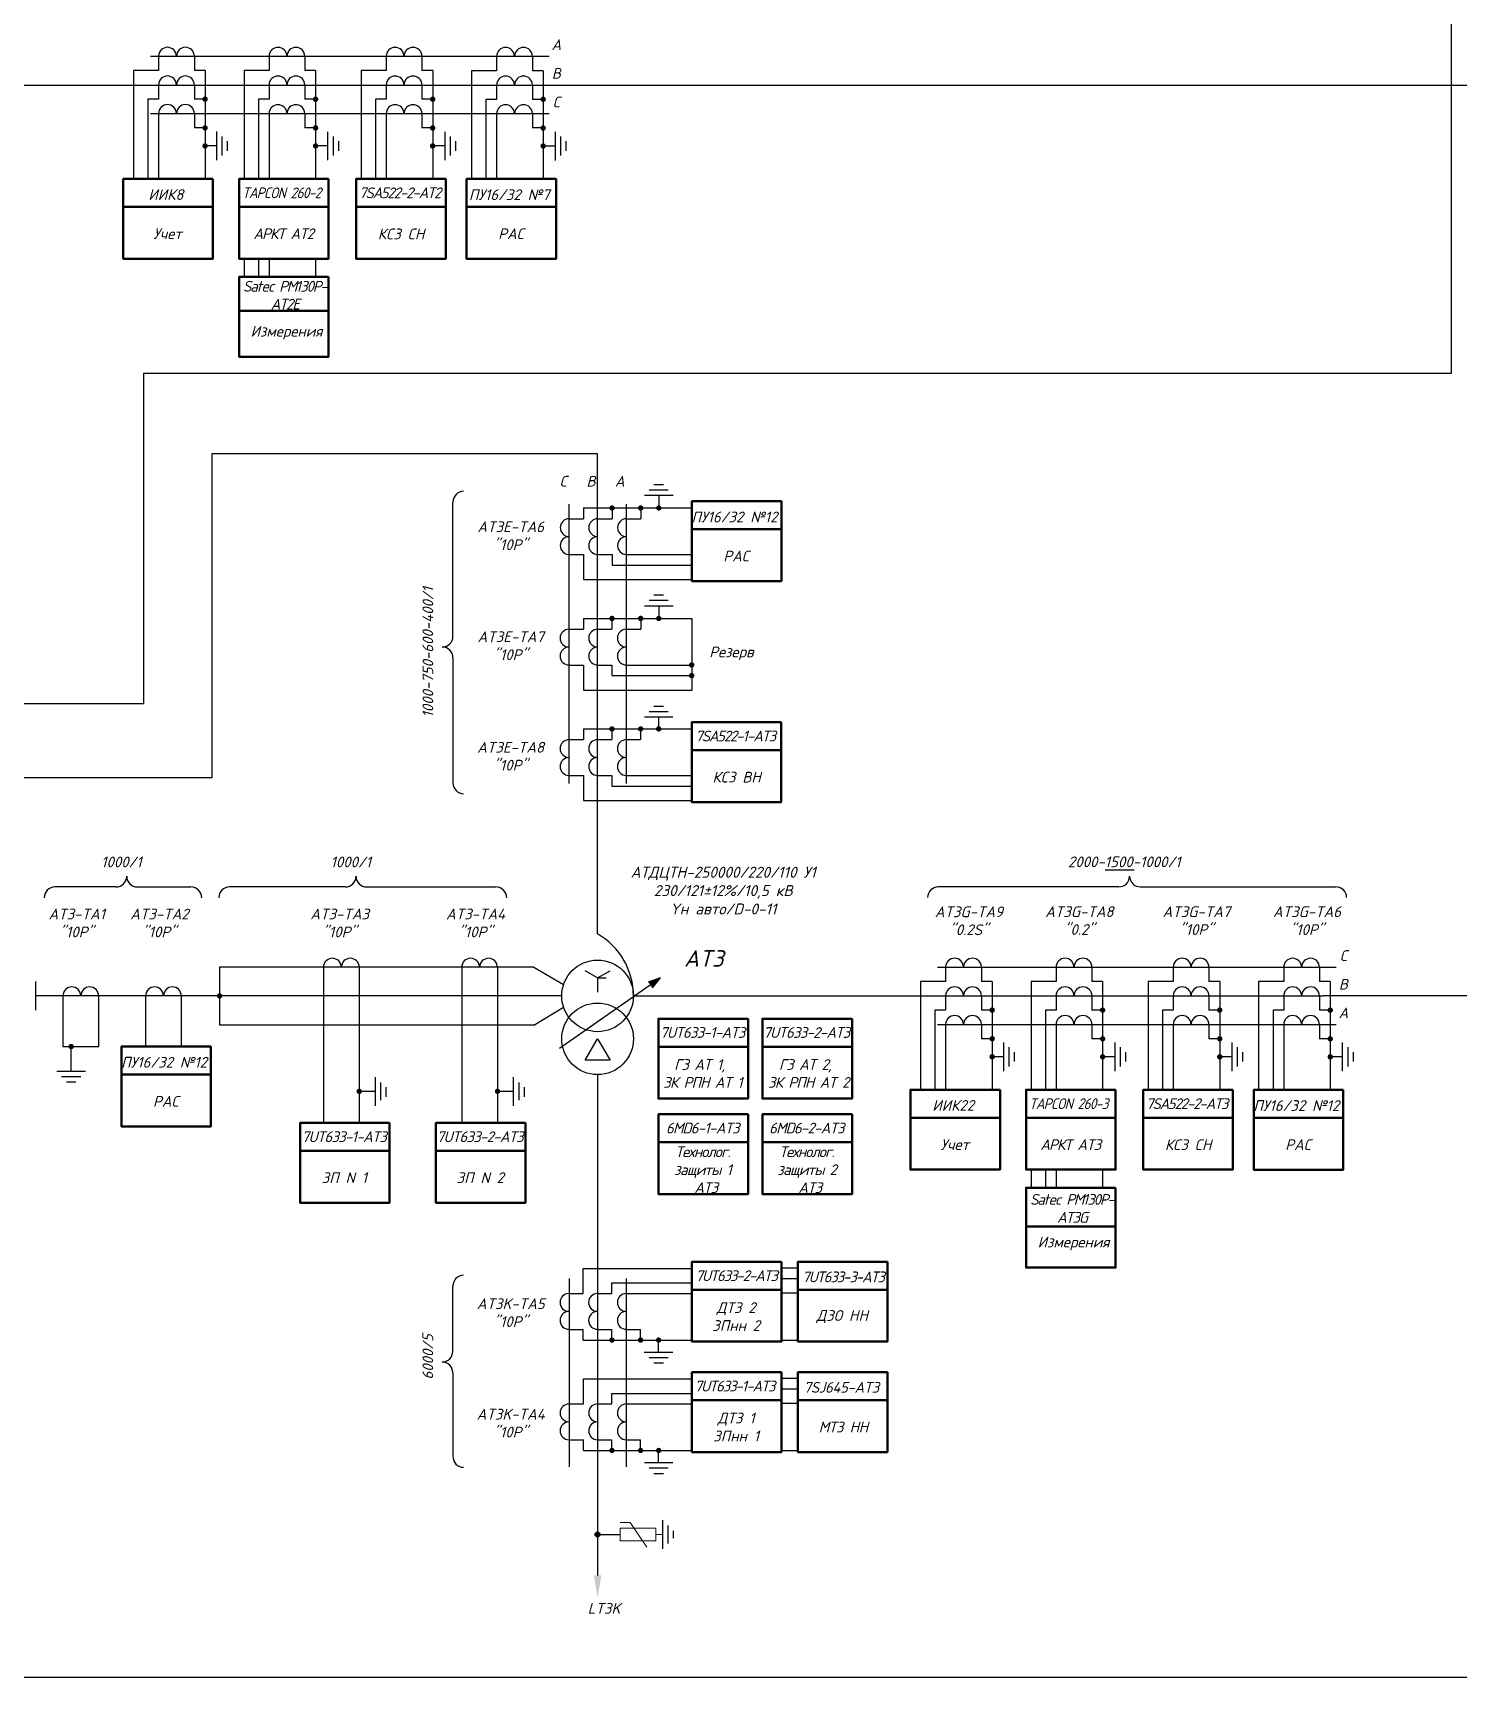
# Model space of a CAD drawing. Header units: millimetres. Extents: x -4534 to -456, y 3875 to 4716.
# Drawn here: x -3372.8 to -3114.2, y 4254.9 to 4553.4 of the extents above; entities that cross this region are included whole.
import ezdxf
from ezdxf.enums import TextEntityAlignment as Align

# ---------------------------------------------------------------- set-up
doc = ezdxf.new("R2010")
doc.units = ezdxf.units.MM
for name, color, linetype in [('Измерения АСУТП', 80, 'Continuous'), ('Корректировка 1', 5, 'Continuous'), ('РАС АСУТП', 50, 'Continuous')]:
    doc.layers.add(name, color=color, linetype=linetype)
doc.styles.add('ГОСТ 3.0', font='isocpeur.ttf', dxfattribs={"oblique": 15, "height": 3})
doc.styles.add('гост2', font='isocpeur.ttf', dxfattribs={"oblique": 15, "height": 2})
doc.styles.add('гост3', font='isocpeur.ttf', dxfattribs={"oblique": 15, "height": 3})

# ---------------------------------------------------------------- blocks, each defined once
blk = doc.blocks.new('Точка')
h = blk.add_hatch(color=256)
edge = h.paths.add_edge_path()
edge.add_arc((0, 0), 0.691, 0, 360)
blk.add_circle((0, 0), 0.691)

msp = doc.modelspace()

# ---------------------------------------------------------------- hatches: boundary and pattern name
msp.add_hatch(color=0).paths.add_polyline_path([(-3258.98, 4381.83), (-3260.44, 4380.05), (-3261.15, 4381.06)])

# ---------------------------------------------------------------- linework, layer by layer
at = {"color": 0}
for p, q in [((-3115.36, 4491.61), (-3115.36, 4672.61)), ((-3350.02, 4549.13), (-3350.02, 4546.53)), ((-3343.52, 4549.13), (-3343.52, 4546.53)), ((-3329.97, 4549.12), (-3329.97, 4546.52)), ((-3323.47, 4549.12), (-3323.47, 4546.52)), ((-3308.72, 4549.12), (-3308.72, 4546.52)), ((-3302.22, 4549.12), (-3302.22, 4546.52)), ((-3288.67, 4549.11), (-3288.67, 4546.51)), ((-3282.17, 4549.11), (-3282.17, 4546.51)), ((-3350.02, 4546.53), (-3354.55, 4546.53)), ((-3354.55, 4546.53), (-3354.55, 4526.87)), ((-3329.97, 4546.52), (-3334.5, 4546.52)), ((-3334.5, 4546.52), (-3334.5, 4526.86)), ((-3308.72, 4546.52), (-3313.25, 4546.52)), ((-3313.25, 4546.52), (-3313.25, 4526.86)), ((-3288.67, 4546.51), (-3293.2, 4546.51)), ((-3293.2, 4546.51), (-3293.2, 4526.85)), ((-3438.6, 4543.9), (-3313.4, 4543.9)), ((-3350.02, 4543.93), (-3350.02, 4541.33)), ((-3343.52, 4543.93), (-3343.52, 4541.33)), ((-3329.97, 4543.92), (-3329.97, 4541.32)), ((-3323.47, 4543.92), (-3323.47, 4541.32)), ((-3313.4, 4543.9), (-3087.3, 4543.9)), ((-3308.72, 4543.92), (-3308.72, 4541.32)), ((-3302.22, 4543.92), (-3302.22, 4541.32)), ((-3288.67, 4543.91), (-3288.67, 4541.31)), ((-3282.17, 4543.91), (-3282.17, 4541.31)), ((-3350.02, 4541.33), (-3351.94, 4541.33)), ((-3329.97, 4541.32), (-3331.89, 4541.32)), ((-3308.72, 4541.32), (-3310.64, 4541.32)), ((-3288.67, 4541.31), (-3290.6, 4541.31)), ((-3350.02, 4538.73), (-3350.02, 4526.87)), ((-3343.52, 4538.73), (-3343.52, 4536.13)), ((-3329.97, 4538.72), (-3329.97, 4526.86)), ((-3323.47, 4538.72), (-3323.47, 4536.12)), ((-3308.72, 4538.72), (-3308.72, 4526.86)), ((-3302.22, 4538.72), (-3302.22, 4536.12)), ((-3288.67, 4538.71), (-3288.67, 4526.85)), ((-3282.17, 4538.71), (-3282.17, 4536.11)), ((-3339.45, 4532.85), (-3341.57, 4532.85)), ((-3319.27, 4532.84), (-3321.52, 4532.84)), ((-3298.02, 4532.84), (-3300.27, 4532.84)), ((-3277.97, 4532.83), (-3280.22, 4532.83)), ((-3352.71, 4431.66), (-3352.71, 4491.61)), ((-3352.71, 4491.61), (-3115.36, 4491.61)), ((-3270.34, 4476.97), (-3340.34, 4476.97)), ((-3340.34, 4476.97), (-3340.34, 4418.17)), ((-3270.34, 4389.83), (-3270.34, 4476.97)), ((-3259.24, 4469.38), (-3259.24, 4467.13)), ((-3275.51, 4465.18), (-3272.91, 4465.18)), ((-3270.32, 4465.18), (-3267.72, 4465.18)), ((-3265.11, 4465.18), (-3262.51, 4465.18)), ((-3275.51, 4458.68), (-3272.91, 4458.68)), ((-3272.91, 4458.68), (-3272.91, 4454.14)), ((-3270.32, 4458.68), (-3267.72, 4458.68)), ((-3267.72, 4458.68), (-3267.72, 4456.75)), ((-3265.11, 4458.68), (-3253.25, 4458.68)), ((-3272.91, 4454.14), (-3253.25, 4454.14)), ((-3259.25, 4449.33), (-3259.25, 4447.08)), ((-3253.26, 4447.08), (-3253.26, 4434.09)), ((-3275.52, 4445.13), (-3272.92, 4445.13)), ((-3270.33, 4445.13), (-3267.73, 4445.13)), ((-3265.12, 4445.13), (-3262.52, 4445.13)), ((-3275.52, 4438.63), (-3272.92, 4438.63)), ((-3272.92, 4438.63), (-3272.92, 4434.09)), ((-3270.33, 4438.63), (-3267.73, 4438.63)), ((-3267.73, 4438.63), (-3267.73, 4436.7)), ((-3265.12, 4438.63), (-3253.26, 4438.63)), ((-3272.92, 4434.09), (-3253.26, 4434.09)), ((-3398.92, 4431.66), (-3352.71, 4431.66)), ((-3259.26, 4429.14), (-3259.26, 4427.03)), ((-3275.53, 4425.08), (-3272.93, 4425.08)), ((-3270.34, 4425.08), (-3267.74, 4425.08)), ((-3265.13, 4425.08), (-3262.53, 4425.08)), ((-3340.34, 4418.17), (-3387.93, 4418.17)), ((-3275.53, 4418.58), (-3272.93, 4418.58)), ((-3272.93, 4418.58), (-3272.93, 4414.04)), ((-3270.34, 4418.58), (-3267.74, 4418.58)), ((-3267.74, 4418.58), (-3267.74, 4416.65)), ((-3265.13, 4418.58), (-3253.27, 4418.58)), ((-3272.93, 4414.04), (-3253.27, 4414.04)), ((-3178.22, 4401.44), (-3173, 4401.44)), ((-3320.09, 4383.77), (-3320.09, 4382.59)), ((-3320.09, 4382.59), (-3320.09, 4355.52)), ((-3313.59, 4383.77), (-3313.59, 4382.59)), ((-3313.59, 4382.59), (-3313.59, 4355.52)), ((-3295, 4383.77), (-3295, 4382.59)), ((-3295, 4382.59), (-3295, 4355.52)), ((-3288.5, 4383.77), (-3288.5, 4382.59)), ((-3288.5, 4382.59), (-3288.5, 4355.52)), ((-3277.24, 4369.05), (-3258.98, 4381.83)), ((-3270.34, 4381.82), (-3272.59, 4383.12)), ((-3270.34, 4381.82), (-3268.09, 4383.12)), ((-3270.34, 4381.82), (-3270.34, 4379.22)), ((-3270.34, 4381.82), (-3268.78, 4381.82)), ((-3258.98, 4381.83), (-3261.15, 4381.06)), ((-3258.98, 4381.83), (-3260.44, 4380.05)), ((-3207.19, 4383.79), (-3207.19, 4381.19)), ((-3200.69, 4383.79), (-3200.69, 4381.19)), ((-3187.14, 4383.78), (-3187.14, 4381.18)), ((-3180.64, 4383.78), (-3180.64, 4381.18)), ((-3165.89, 4383.78), (-3165.89, 4381.18)), ((-3159.39, 4383.78), (-3159.39, 4381.18)), ((-3145.84, 4383.77), (-3145.84, 4381.17)), ((-3139.34, 4383.77), (-3139.34, 4381.17)), ((-3276.84, 4378.57), (-3372.33, 4378.57)), ((-3367.38, 4378.57), (-3367.38, 4369.37)), ((-3360.88, 4369.37), (-3360.88, 4378.57)), ((-3352.38, 4378.57), (-3352.38, 4369.37)), ((-3345.88, 4369.37), (-3345.88, 4378.57)), ((-3263.84, 4378.57), (-3138.66, 4378.57)), ((-3207.19, 4381.19), (-3211.72, 4381.19)), ((-3211.72, 4381.19), (-3211.72, 4361.53)), ((-3207.19, 4378.59), (-3207.19, 4375.99)), ((-3200.69, 4378.59), (-3200.69, 4375.99)), ((-3187.14, 4381.18), (-3191.68, 4381.18)), ((-3191.68, 4381.18), (-3191.68, 4361.52)), ((-3187.14, 4378.59), (-3187.14, 4375.99)), ((-3180.64, 4378.59), (-3180.64, 4375.99)), ((-3165.89, 4381.18), (-3170.43, 4381.18)), ((-3170.43, 4381.18), (-3170.43, 4361.52)), ((-3165.89, 4378.59), (-3165.89, 4375.99)), ((-3159.39, 4378.59), (-3159.39, 4375.99)), ((-3145.84, 4381.17), (-3150.38, 4381.17)), ((-3150.38, 4381.17), (-3150.38, 4361.51)), ((-3145.84, 4378.58), (-3145.84, 4375.98)), ((-3139.34, 4378.58), (-3139.34, 4375.98)), ((-3101.37, 4378.57), (-3138.66, 4378.57)), ((-3207.19, 4375.99), (-3209.12, 4375.99)), ((-3187.14, 4375.99), (-3189.07, 4375.99)), ((-3165.89, 4375.99), (-3167.82, 4375.99)), ((-3145.84, 4375.98), (-3147.77, 4375.98)), ((-3207.19, 4373.39), (-3207.19, 4361.53)), ((-3200.69, 4373.39), (-3200.69, 4370.79)), ((-3187.14, 4373.38), (-3187.14, 4361.52)), ((-3180.64, 4373.38), (-3180.64, 4370.78)), ((-3165.89, 4373.38), (-3165.89, 4361.52)), ((-3159.39, 4373.38), (-3159.39, 4370.78)), ((-3145.84, 4373.37), (-3145.84, 4361.51)), ((-3139.34, 4373.37), (-3139.34, 4370.77)), ((-3272.59, 4366.87), (-3270.34, 4370.77)), ((-3270.34, 4370.77), (-3268.09, 4366.87)), ((-3367.38, 4369.37), (-3360.88, 4369.37)), ((-3365.88, 4364.87), (-3365.88, 4369.37)), ((-3268.09, 4366.87), (-3272.59, 4366.87)), ((-3196.63, 4367.52), (-3198.74, 4367.52)), ((-3176.44, 4367.51), (-3178.69, 4367.51)), ((-3155.19, 4367.51), (-3157.44, 4367.51)), ((-3135.14, 4367.5), (-3137.39, 4367.5)), ((-3270.34, 4364.27), (-3270.34, 4273.38)), ((-3310.67, 4361.24), (-3313.59, 4361.24)), ((-3285.58, 4361.24), (-3288.5, 4361.24)), ((-3272.94, 4324.54), (-3272.94, 4329.08)), ((-3272.94, 4329.08), (-3253.28, 4329.08)), ((-3236.99, 4329.2), (-3233.99, 4329.2)), ((-3275.53, 4327.29), (-3275.53, 4293.06)), ((-3267.75, 4324.54), (-3267.75, 4326.47)), ((-3265.13, 4327.29), (-3265.13, 4293.06)), ((-3236.99, 4327.27), (-3233.99, 4327.27)), ((-3275.54, 4324.54), (-3272.94, 4324.54)), ((-3270.35, 4324.54), (-3267.75, 4324.54)), ((-3265.14, 4324.54), (-3253.28, 4324.54)), ((-3236.99, 4324.66), (-3233.99, 4324.66)), ((-3275.54, 4318.04), (-3272.94, 4318.04)), ((-3270.35, 4318.04), (-3267.75, 4318.04)), ((-3265.14, 4318.04), (-3262.54, 4318.04)), ((-3259.27, 4313.84), (-3259.27, 4316.09)), ((-3236.99, 4316.09), (-3233.99, 4316.09)), ((-3272.93, 4304.5), (-3272.93, 4309.03)), ((-3272.93, 4309.03), (-3253.27, 4309.03)), ((-3236.99, 4309.15), (-3233.99, 4309.15)), ((-3236.99, 4307.22), (-3233.99, 4307.22)), ((-3275.53, 4304.5), (-3272.93, 4304.5)), ((-3270.34, 4304.5), (-3267.74, 4304.5)), ((-3267.74, 4304.5), (-3267.74, 4306.42)), ((-3265.13, 4304.5), (-3253.27, 4304.5)), ((-3236.99, 4304.61), (-3233.99, 4304.61)), ((-3275.53, 4298), (-3272.93, 4298)), ((-3270.34, 4298), (-3267.74, 4298)), ((-3265.13, 4298), (-3262.53, 4298)), ((-3259.26, 4293.79), (-3259.26, 4296.05)), ((-3236.99, 4296.05), (-3233.99, 4296.05)), ((-3270.34, 4280.79), (-3266.25, 4280.79)), ((-3387.93, 4254.91), (-3064.77, 4254.91))]:
    msp.add_line(p, q, dxfattribs=at)
at = {"color": 0, "ltscale": 0.25}
for p, q in [((-3351.49, 4549.12), (-3279.16, 4549.12)), ((-3341.57, 4546.53), (-3343.52, 4546.53)), ((-3341.57, 4546.53), (-3341.57, 4526.87)), ((-3321.52, 4546.52), (-3323.47, 4546.52)), ((-3321.52, 4546.52), (-3321.52, 4526.86)), ((-3300.27, 4546.52), (-3302.22, 4546.52)), ((-3300.27, 4546.52), (-3300.27, 4526.86)), ((-3280.22, 4546.51), (-3282.17, 4546.51)), ((-3280.22, 4546.51), (-3280.22, 4526.85)), ((-3351.94, 4541.33), (-3351.94, 4526.87)), ((-3341.57, 4541.33), (-3343.52, 4541.33)), ((-3331.89, 4541.32), (-3331.89, 4526.86)), ((-3321.52, 4541.32), (-3323.47, 4541.32)), ((-3310.64, 4541.32), (-3310.64, 4526.86)), ((-3300.27, 4541.32), (-3302.22, 4541.32)), ((-3290.6, 4541.31), (-3290.6, 4526.85)), ((-3280.22, 4541.31), (-3282.17, 4541.31)), ((-3351.49, 4538.72), (-3279.16, 4538.72)), ((-3341.57, 4536.13), (-3343.52, 4536.13)), ((-3339.45, 4530.25), (-3339.45, 4535.45)), ((-3338.48, 4531.12), (-3338.48, 4534.59)), ((-3337.5, 4531.99), (-3337.5, 4533.72)), ((-3321.52, 4536.12), (-3323.47, 4536.12)), ((-3319.27, 4530.24), (-3319.27, 4535.44)), ((-3318.29, 4531.11), (-3318.29, 4534.58)), ((-3317.32, 4531.99), (-3317.32, 4533.72)), ((-3300.27, 4536.12), (-3302.22, 4536.12)), ((-3298.02, 4530.24), (-3298.02, 4535.44)), ((-3297.04, 4531.11), (-3297.04, 4534.58)), ((-3296.07, 4531.98), (-3296.07, 4533.71)), ((-3280.22, 4536.11), (-3282.17, 4536.11)), ((-3277.97, 4530.23), (-3277.97, 4535.43)), ((-3276.99, 4531.1), (-3276.99, 4534.57)), ((-3276.02, 4531.97), (-3276.02, 4533.7)), ((-3258.37, 4471.33), (-3260.11, 4471.33)), ((-3296.6, 4443.83), (-3296.6, 4468.21)), ((-3256.64, 4469.38), (-3261.84, 4469.38)), ((-3257.51, 4470.36), (-3260.97, 4470.36)), ((-3275.52, 4417.11), (-3275.52, 4467.8)), ((-3272.91, 4467.13), (-3272.91, 4465.18)), ((-3272.91, 4467.13), (-3253.25, 4467.13)), ((-3267.72, 4467.13), (-3267.72, 4465.18)), ((-3265.12, 4417.11), (-3265.12, 4467.8)), ((-3262.51, 4467.13), (-3262.51, 4465.18)), ((-3267.72, 4456.75), (-3253.25, 4456.75)), ((-3257.52, 4450.31), (-3260.98, 4450.31)), ((-3258.38, 4451.28), (-3260.12, 4451.28)), ((-3272.92, 4447.08), (-3272.92, 4445.13)), ((-3272.92, 4447.08), (-3253.26, 4447.08)), ((-3267.73, 4447.08), (-3267.73, 4445.13)), ((-3262.52, 4447.08), (-3262.52, 4445.13)), ((-3256.65, 4449.33), (-3261.85, 4449.33)), ((-3296.6, 4439.93), (-3296.6, 4417.22)), ((-3267.73, 4436.7), (-3253.26, 4436.7)), ((-3257.53, 4430.12), (-3260.99, 4430.12)), ((-3258.39, 4431.09), (-3260.13, 4431.09)), ((-3272.93, 4427.03), (-3272.93, 4425.08)), ((-3272.93, 4427.03), (-3253.27, 4427.03)), ((-3267.74, 4427.03), (-3267.74, 4425.08)), ((-3262.53, 4427.03), (-3262.53, 4425.08)), ((-3256.66, 4429.14), (-3261.86, 4429.14)), ((-3267.74, 4416.65), (-3253.27, 4416.65)), ((-3357.75, 4398.34), (-3368.82, 4398.34)), ((-3353.85, 4398.34), (-3344.13, 4398.34)), ((-3316.13, 4398.34), (-3337.13, 4398.34)), ((-3312.23, 4398.34), (-3288.78, 4398.34)), ((-3175.76, 4398.36), (-3208.5, 4398.36)), ((-3171.86, 4398.36), (-3136.36, 4398.36)), ((-3338.94, 4383.77), (-3338.94, 4373.29)), ((-3281.94, 4383.77), (-3338.94, 4383.77)), ((-3281.94, 4383.77), (-3276.5, 4380.63)), ((-3208.66, 4383.78), (-3136.33, 4383.78)), ((-3372.33, 4381.17), (-3372.33, 4375.97)), ((-3198.74, 4381.19), (-3200.69, 4381.19)), ((-3198.74, 4381.19), (-3198.74, 4361.53)), ((-3178.69, 4381.18), (-3180.64, 4381.18)), ((-3178.69, 4381.18), (-3178.69, 4361.52)), ((-3157.44, 4381.18), (-3159.39, 4381.18)), ((-3157.44, 4381.18), (-3157.44, 4361.52)), ((-3137.39, 4381.17), (-3139.34, 4381.17)), ((-3137.39, 4381.17), (-3137.39, 4361.51)), ((-3281.94, 4373.23), (-3276.5, 4376.5)), ((-3209.12, 4375.99), (-3209.12, 4361.53)), ((-3198.74, 4375.99), (-3200.69, 4375.99)), ((-3189.07, 4375.99), (-3189.07, 4361.52)), ((-3178.69, 4375.99), (-3180.64, 4375.99)), ((-3167.82, 4375.99), (-3167.82, 4361.52)), ((-3157.44, 4375.99), (-3159.39, 4375.99)), ((-3147.77, 4375.98), (-3147.77, 4361.51)), ((-3137.39, 4375.98), (-3139.34, 4375.98)), ((-3281.94, 4373.23), (-3338.94, 4373.23)), ((-3208.66, 4373.38), (-3136.33, 4373.38)), ((-3198.74, 4370.79), (-3200.69, 4370.79)), ((-3196.63, 4364.92), (-3196.63, 4370.12)), ((-3178.69, 4370.78), (-3180.64, 4370.78)), ((-3176.44, 4364.91), (-3176.44, 4370.11)), ((-3157.44, 4370.78), (-3159.39, 4370.78)), ((-3155.19, 4364.91), (-3155.19, 4370.11)), ((-3137.39, 4370.77), (-3139.34, 4370.77)), ((-3135.14, 4364.9), (-3135.14, 4370.1)), ((-3195.65, 4365.78), (-3195.65, 4369.25)), ((-3194.68, 4366.65), (-3194.68, 4368.38)), ((-3175.46, 4365.77), (-3175.46, 4369.24)), ((-3174.49, 4366.65), (-3174.49, 4368.38)), ((-3154.21, 4365.77), (-3154.21, 4369.24)), ((-3153.24, 4366.64), (-3153.24, 4368.37)), ((-3134.16, 4365.76), (-3134.16, 4369.23)), ((-3133.19, 4366.63), (-3133.19, 4368.36)), ((-3363.28, 4364.87), (-3368.48, 4364.87)), ((-3364.14, 4363.89), (-3367.61, 4363.89)), ((-3365.01, 4362.92), (-3366.74, 4362.92)), ((-3308.72, 4360.27), (-3308.72, 4362.01)), ((-3283.63, 4360.27), (-3283.63, 4362.01)), ((-3296.61, 4314.05), (-3296.61, 4325.91)), ((-3267.75, 4326.47), (-3253.28, 4326.47)), ((-3272.94, 4316.09), (-3272.94, 4318.04)), ((-3272.94, 4316.09), (-3253.28, 4316.09)), ((-3267.75, 4316.09), (-3267.75, 4318.04)), ((-3262.54, 4316.09), (-3262.54, 4318.04)), ((-3256.67, 4313.84), (-3261.87, 4313.84)), ((-3257.53, 4312.87), (-3261, 4312.87)), ((-3296.61, 4310.15), (-3296.61, 4294.96)), ((-3258.4, 4311.89), (-3260.13, 4311.89)), ((-3267.74, 4306.42), (-3253.27, 4306.42)), ((-3272.93, 4296.05), (-3272.93, 4298)), ((-3267.74, 4296.05), (-3267.74, 4298)), ((-3262.53, 4296.05), (-3262.53, 4298)), ((-3272.93, 4296.05), (-3253.27, 4296.05)), ((-3256.66, 4293.79), (-3261.86, 4293.79)), ((-3257.53, 4292.82), (-3260.99, 4292.82)), ((-3258.39, 4291.84), (-3260.13, 4291.84))]:
    msp.add_line(p, q, dxfattribs=at)
at = {"color": 0, "lineweight": 25, "ltscale": 0.25}
for p, q in [((-3310.67, 4358.64), (-3310.67, 4363.84)), ((-3285.58, 4358.64), (-3285.58, 4363.84)), ((-3309.69, 4359.61), (-3309.69, 4362.86)), ((-3284.6, 4359.61), (-3284.6, 4362.86)), ((-3258.58, 4283.39), (-3258.58, 4278.19)), ((-3257.61, 4282.41), (-3257.61, 4279.16)), ((-3256.63, 4281.44), (-3256.63, 4280.14))]:
    msp.add_line(p, q, dxfattribs=at)
at = {"color": 0, "lineweight": 18}
for p, q in [((-3264.46, 4282.99), (-3266.22, 4282.99)), ((-3264.46, 4282.99), (-3266.22, 4282.99)), ((-3261.42, 4278.53), (-3264.46, 4282.99)), ((-3259.76, 4281.92), (-3266.25, 4281.92)), ((-3266.25, 4279.65), (-3266.25, 4281.92)), ((-3259.76, 4279.65), (-3259.76, 4281.92)), ((-3259.76, 4280.79), (-3258.58, 4280.79)), ((-3259.76, 4279.65), (-3266.25, 4279.65))]:
    msp.add_line(p, q, dxfattribs=at)
at = {"color": 0, "ltscale": 0.25, "const_width": 0.487}
for points in [[(-3341.57, 4541.58, 1), (-3341.57, 4541.09, 1)], [(-3321.52, 4541.57, 1), (-3321.52, 4541.08, 1)], [(-3300.27, 4541.57, 1), (-3300.27, 4541.08, 1)], [(-3280.22, 4541.56, 1), (-3280.22, 4541.07, 1)], [(-3341.57, 4536.37, 1), (-3341.57, 4535.88, 1)], [(-3321.52, 4536.36, 1), (-3321.52, 4535.87, 1)], [(-3300.27, 4536.36, 1), (-3300.27, 4535.87, 1)], [(-3280.22, 4536.35, 1), (-3280.22, 4535.86, 1)], [(-3341.57, 4533.1, 1), (-3341.57, 4532.61, 1)], [(-3321.52, 4533.09, 1), (-3321.52, 4532.6, 1)], [(-3300.27, 4533.09, 1), (-3300.27, 4532.6, 1)], [(-3280.22, 4533.08, 1), (-3280.22, 4532.59, 1)], [(-3267.96, 4467.13, 1), (-3267.47, 4467.13, 1)], [(-3262.76, 4467.13, 1), (-3262.27, 4467.13, 1)], [(-3259.48, 4467.13, 1), (-3259, 4467.13, 1)], [(-3267.97, 4447.08, 1), (-3267.48, 4447.08, 1)], [(-3262.77, 4447.08, 1), (-3262.28, 4447.08, 1)], [(-3259.49, 4447.08, 1), (-3259.01, 4447.08, 1)], [(-3253.51, 4438.63, 1), (-3253.02, 4438.63, 1)], [(-3253.51, 4436.7, 1), (-3253.02, 4436.7, 1)], [(-3267.98, 4427.03, 1), (-3267.49, 4427.03, 1)], [(-3262.77, 4427.03, 1), (-3262.29, 4427.03, 1)], [(-3259.5, 4427.03, 1), (-3259.01, 4427.03, 1)], [(-3339.18, 4378.57, -1), (-3338.7, 4378.57, -1)], [(-3198.74, 4376.24, 1), (-3198.74, 4375.75, 1)], [(-3178.69, 4376.23, 1), (-3178.69, 4375.74, 1)], [(-3157.44, 4376.23, 1), (-3157.44, 4375.74, 1)], [(-3137.39, 4376.22, 1), (-3137.39, 4375.73, 1)], [(-3366.12, 4369.37, -1), (-3365.63, 4369.37, -1)], [(-3198.74, 4371.03, 1), (-3198.74, 4370.54, 1)], [(-3178.69, 4371.02, 1), (-3178.69, 4370.54, 1)], [(-3157.44, 4371.02, 1), (-3157.44, 4370.54, 1)], [(-3137.39, 4371.01, 1), (-3137.39, 4370.53, 1)], [(-3198.74, 4367.76, 1), (-3198.74, 4367.27, 1)], [(-3178.69, 4367.75, 1), (-3178.69, 4367.26, 1)], [(-3157.44, 4367.75, 1), (-3157.44, 4367.26, 1)], [(-3137.39, 4367.74, 1), (-3137.39, 4367.25, 1)], [(-3313.84, 4361.24, -1), (-3313.35, 4361.24, -1)], [(-3288.74, 4361.24, -1), (-3288.26, 4361.24, -1)], [(-3267.99, 4316.09, -1), (-3267.5, 4316.09, -1)], [(-3262.78, 4316.09, -1), (-3262.3, 4316.09, -1)], [(-3259.51, 4316.09, -1), (-3259.02, 4316.09, -1)], [(-3267.98, 4296.05, -1), (-3267.49, 4296.05, -1)], [(-3262.77, 4296.05, -1), (-3262.29, 4296.05, -1)], [(-3259.5, 4296.05, -1), (-3259.01, 4296.05, -1)]]:
    msp.add_lwpolyline(points, format="xyb", close=True, dxfattribs=at)
at = {"color": 0, "lineweight": 50, "ltscale": 0.25}
for points in [[(-3340.16, 4526.87), (-3356.41, 4526.87), (-3356.41, 4521.78), (-3340.16, 4521.78)], [(-3319.16, 4526.86), (-3335.41, 4526.86), (-3335.41, 4521.78), (-3319.16, 4521.78)], [(-3297.91, 4526.86), (-3314.16, 4526.86), (-3314.16, 4521.78), (-3297.91, 4521.78)], [(-3340.16, 4521.78), (-3356.41, 4521.78), (-3356.41, 4512.37), (-3340.16, 4512.37)], [(-3319.16, 4521.78), (-3335.41, 4521.78), (-3335.41, 4512.36), (-3319.16, 4512.36)], [(-3297.91, 4521.78), (-3314.16, 4521.78), (-3314.16, 4512.36), (-3297.91, 4512.36)], [(-3237.01, 4428.25), (-3253.26, 4428.25), (-3253.26, 4423.17), (-3237.01, 4423.17)], [(-3237.01, 4423.17), (-3253.26, 4423.17), (-3253.26, 4413.76), (-3237.01, 4413.76)], [(-3243.04, 4374.43), (-3259.29, 4374.43), (-3259.29, 4369.35), (-3243.04, 4369.35)], [(-3224.17, 4374.43), (-3240.42, 4374.43), (-3240.42, 4369.35), (-3224.17, 4369.35)], [(-3243.04, 4369.35), (-3259.29, 4369.35), (-3259.29, 4359.94), (-3243.04, 4359.94)], [(-3224.17, 4369.35), (-3240.42, 4369.35), (-3240.42, 4359.94), (-3224.17, 4359.94)], [(-3197.31, 4361.53), (-3213.56, 4361.53), (-3213.56, 4356.45), (-3197.31, 4356.45)], [(-3176.33, 4361.52), (-3192.58, 4361.52), (-3192.58, 4356.44), (-3176.33, 4356.44)], [(-3155.08, 4361.52), (-3171.33, 4361.52), (-3171.33, 4356.44), (-3155.08, 4356.44)], [(-3308.09, 4355.52), (-3324.34, 4355.52), (-3324.34, 4350.44), (-3308.09, 4350.44)], [(-3283.43, 4355.52), (-3299.68, 4355.52), (-3299.68, 4350.44), (-3283.43, 4350.44)], [(-3243.04, 4357.09), (-3259.29, 4357.09), (-3259.29, 4352.01), (-3243.04, 4352.01)], [(-3224.17, 4357.09), (-3240.42, 4357.09), (-3240.42, 4352.01), (-3224.17, 4352.01)], [(-3197.31, 4356.45), (-3213.56, 4356.45), (-3213.56, 4347.04), (-3197.31, 4347.04)], [(-3176.33, 4356.44), (-3192.58, 4356.44), (-3192.58, 4347.03), (-3176.33, 4347.03)], [(-3155.08, 4356.44), (-3171.33, 4356.44), (-3171.33, 4347.03), (-3155.08, 4347.03)], [(-3243.04, 4352.01), (-3259.29, 4352.01), (-3259.29, 4342.59), (-3243.04, 4342.59)], [(-3224.17, 4352.01), (-3240.42, 4352.01), (-3240.42, 4342.59), (-3224.17, 4342.59)], [(-3308.09, 4350.44), (-3324.34, 4350.44), (-3324.34, 4341.03), (-3308.09, 4341.03)], [(-3283.43, 4350.44), (-3299.68, 4350.44), (-3299.68, 4341.03), (-3283.43, 4341.03)], [(-3236.99, 4330.3), (-3253.24, 4330.3), (-3253.24, 4325.22), (-3236.99, 4325.22)], [(-3217.74, 4330.3), (-3233.99, 4330.3), (-3233.99, 4325.22), (-3217.74, 4325.22)], [(-3236.99, 4325.22), (-3253.24, 4325.22), (-3253.24, 4315.81), (-3236.99, 4315.81)], [(-3217.74, 4325.22), (-3233.99, 4325.22), (-3233.99, 4315.81), (-3217.74, 4315.81)], [(-3236.99, 4310.25), (-3253.24, 4310.25), (-3253.24, 4305.17), (-3236.99, 4305.17)], [(-3217.74, 4310.25), (-3233.99, 4310.25), (-3233.99, 4305.17), (-3217.74, 4305.17)], [(-3236.99, 4305.17), (-3253.24, 4305.17), (-3253.24, 4295.76), (-3236.99, 4295.76)], [(-3217.74, 4305.17), (-3233.99, 4305.17), (-3233.99, 4295.76), (-3217.74, 4295.76)]]:
    msp.add_lwpolyline(points, close=True, dxfattribs=at)
at = {"color": 0}
for centre in [(-3270.34, 4378.57), (-3270.34, 4370.77)]:
    msp.add_circle(centre, 6.5, dxfattribs=at)
for centre, radius, start, end in [((-3348.39, 4549.13), 1.62, 0, 180), ((-3345.14, 4549.13), 1.62, 0, 180), ((-3328.34, 4549.12), 1.62, 0, 180), ((-3325.09, 4549.12), 1.62, 0, 180), ((-3307.09, 4549.12), 1.62, 0, 180), ((-3303.84, 4549.12), 1.62, 0, 180), ((-3287.04, 4549.11), 1.62, 0, 180), ((-3283.79, 4549.11), 1.62, 0, 180), ((-3348.39, 4543.93), 1.62, 0, 180), ((-3345.14, 4543.93), 1.62, 0, 180), ((-3328.34, 4543.92), 1.62, 0, 180), ((-3325.09, 4543.92), 1.62, 0, 180), ((-3307.09, 4543.92), 1.62, 0, 180), ((-3303.84, 4543.92), 1.62, 0, 180), ((-3287.04, 4543.91), 1.62, 0, 180), ((-3283.79, 4543.91), 1.62, 0, 180), ((-3348.39, 4538.73), 1.62, 0, 180), ((-3345.14, 4538.73), 1.62, 0, 180), ((-3328.34, 4538.72), 1.62, 0, 180), ((-3325.09, 4538.72), 1.62, 0, 180), ((-3307.09, 4538.72), 1.62, 0, 180), ((-3303.84, 4538.72), 1.62, 0, 180), ((-3287.04, 4538.71), 1.62, 0, 180), ((-3283.79, 4538.71), 1.62, 0, 180), ((-3275.51, 4463.56), 1.62, 90, 270), ((-3270.32, 4463.56), 1.62, 90, 270), ((-3265.11, 4463.56), 1.62, 90, 270), ((-3275.51, 4460.31), 1.62, 90, 270), ((-3270.32, 4460.31), 1.62, 90, 270), ((-3265.11, 4460.31), 1.62, 90, 270), ((-3275.52, 4443.51), 1.62, 90, 270), ((-3270.33, 4443.51), 1.62, 90, 270), ((-3265.12, 4443.51), 1.62, 90, 270), ((-3275.52, 4440.26), 1.62, 90, 270), ((-3270.33, 4440.26), 1.62, 90, 270), ((-3265.12, 4440.26), 1.62, 90, 270), ((-3275.53, 4423.46), 1.62, 90, 270), ((-3270.34, 4423.46), 1.62, 90, 270), ((-3265.13, 4423.46), 1.62, 90, 270), ((-3275.53, 4420.21), 1.62, 90, 270), ((-3270.34, 4420.21), 1.62, 90, 270), ((-3265.13, 4420.21), 1.62, 90, 270), ((-3276.84, 4378.57), 13, 0, 60), ((-3318.47, 4383.77), 1.62, 0, 180), ((-3315.22, 4383.77), 1.62, 0, 180), ((-3293.38, 4383.77), 1.62, 0, 180), ((-3290.13, 4383.77), 1.62, 0, 180), ((-3205.56, 4383.79), 1.62, 0, 180), ((-3202.31, 4383.79), 1.62, 0, 180), ((-3185.51, 4383.78), 1.62, 0, 180), ((-3182.26, 4383.78), 1.62, 0, 180), ((-3164.26, 4383.78), 1.62, 0, 180), ((-3161.01, 4383.78), 1.62, 0, 180), ((-3144.21, 4383.77), 1.62, 0, 180), ((-3140.96, 4383.77), 1.62, 0, 180), ((-3365.75, 4378.57), 1.62, 0, 180), ((-3362.5, 4378.57), 1.62, 0, 180), ((-3350.75, 4378.57), 1.62, 0, 180), ((-3347.5, 4378.57), 1.62, 0, 180), ((-3205.56, 4378.59), 1.62, 0, 180), ((-3202.31, 4378.59), 1.62, 0, 180), ((-3185.51, 4378.59), 1.62, 0, 180), ((-3182.26, 4378.59), 1.62, 0, 180), ((-3164.26, 4378.59), 1.62, 0, 180), ((-3161.01, 4378.59), 1.62, 0, 180), ((-3144.21, 4378.58), 1.62, 0, 180), ((-3140.96, 4378.58), 1.62, 0, 180), ((-3205.56, 4373.39), 1.62, 0, 180), ((-3202.31, 4373.39), 1.62, 0, 180), ((-3185.51, 4373.38), 1.62, 0, 180), ((-3182.26, 4373.38), 1.62, 0, 180), ((-3164.26, 4373.38), 1.62, 0, 180), ((-3161.01, 4373.38), 1.62, 0, 180), ((-3144.21, 4373.37), 1.62, 0, 180), ((-3140.96, 4373.37), 1.62, 0, 180), ((-3275.54, 4322.92), 1.62, 90, 270), ((-3270.35, 4322.92), 1.62, 90, 270), ((-3265.14, 4322.92), 1.62, 90, 270), ((-3275.54, 4319.67), 1.62, 90, 270), ((-3270.35, 4319.67), 1.62, 90, 270), ((-3265.14, 4319.67), 1.62, 90, 270), ((-3275.53, 4302.87), 1.62, 90, 270), ((-3270.34, 4302.87), 1.62, 90, 270), ((-3265.13, 4302.87), 1.62, 90, 270), ((-3275.53, 4299.62), 1.62, 90, 270), ((-3270.34, 4299.62), 1.62, 90, 270), ((-3265.13, 4299.62), 1.62, 90, 270)]:
    msp.add_arc(centre, radius, start, end, dxfattribs=at)
at = {"color": 0, "ltscale": 0.25}
for centre, start, end in [((-3294.65, 4468.21), 90, 180), ((-3298.55, 4443.83), 270, 0), ((-3298.55, 4439.93), 0, 90), ((-3294.65, 4417.22), 180, 270), ((-3357.75, 4400.29), 270, 0), ((-3353.85, 4400.29), 180, 270), ((-3316.13, 4400.29), 270, 0), ((-3312.23, 4400.29), 180, 270), ((-3175.76, 4400.31), 270, 0), ((-3171.86, 4400.31), 180, 270), ((-3368.82, 4396.39), 90, 180), ((-3344.13, 4396.39), 0, 90), ((-3337.13, 4396.39), 90, 180), ((-3288.78, 4396.39), 0, 90), ((-3208.5, 4396.41), 90, 180), ((-3136.36, 4396.41), 0, 90), ((-3294.66, 4325.91), 90, 180), ((-3298.56, 4314.05), 270, 0), ((-3298.56, 4310.15), 0, 90), ((-3294.66, 4294.96), 180, 270)]:
    msp.add_arc(centre, 1.95, start, end, dxfattribs=at)
at = {"color": 0, "lineweight": 25}
msp.add_solid([(-3270.34, 4269.34), (-3271.03, 4273.38), (-3269.65, 4273.38)], dxfattribs=at)
at = {"layer": 'Измерения АСУТП', "color": 0}
for p, q in [((-3334.5, 4512.36), (-3334.5, 4509.07)), ((-3331.89, 4512.36), (-3331.89, 4509.07)), ((-3329.97, 4512.36), (-3329.97, 4509.07)), ((-3321.52, 4512.36), (-3321.52, 4509.07)), ((-3191.68, 4347.03), (-3191.68, 4343.73)), ((-3189.07, 4347.03), (-3189.07, 4343.73)), ((-3187.14, 4347.03), (-3187.14, 4343.73)), ((-3178.69, 4347.03), (-3178.69, 4343.73))]:
    msp.add_line(p, q, dxfattribs=at)
at = {"layer": 'Измерения АСУТП', "color": 0, "lineweight": 50, "ltscale": 0.25}
for points in [[(-3319.16, 4509.07), (-3335.41, 4509.07), (-3335.41, 4502.89), (-3319.16, 4502.89)], [(-3319.16, 4502.89), (-3335.41, 4502.89), (-3335.41, 4494.58), (-3319.16, 4494.58)], [(-3176.33, 4343.73), (-3192.58, 4343.73), (-3192.58, 4336.72), (-3176.33, 4336.72)], [(-3176.33, 4336.72), (-3192.58, 4336.72), (-3192.58, 4329.24), (-3176.33, 4329.24)]]:
    msp.add_lwpolyline(points, close=True, dxfattribs=at)
at = {"layer": 'РАС АСУТП', "color": 0, "lineweight": 50, "ltscale": 0.25}
for points in [[(-3277.86, 4526.85), (-3294.11, 4526.85), (-3294.11, 4521.77), (-3277.86, 4521.77)], [(-3277.86, 4521.77), (-3294.11, 4521.77), (-3294.11, 4512.35), (-3277.86, 4512.35)], [(-3236.99, 4468.35), (-3253.24, 4468.35), (-3253.24, 4463.27), (-3236.99, 4463.27)], [(-3236.99, 4463.27), (-3253.24, 4463.27), (-3253.24, 4453.86), (-3236.99, 4453.86)], [(-3340.5, 4369.37), (-3356.75, 4369.37), (-3356.75, 4364.28), (-3340.5, 4364.28)], [(-3340.5, 4364.28), (-3356.75, 4364.28), (-3356.75, 4354.87), (-3340.5, 4354.87)], [(-3135.03, 4361.51), (-3151.28, 4361.51), (-3151.28, 4356.43), (-3135.03, 4356.43)], [(-3135.03, 4356.43), (-3151.28, 4356.43), (-3151.28, 4347.02), (-3135.03, 4347.02)]]:
    msp.add_lwpolyline(points, close=True, dxfattribs=at)

# ---------------------------------------------------------------- block references
at = {"color": 0, "xscale": 0.65, "yscale": 0.65, "zscale": 0.65, "rotation": 180}
msp.add_blockref('Точка', (-3270.34, 4280.79), dxfattribs=at)

# ---------------------------------------------------------------- texts
at = {"color": 0, "oblique": 15}
for s, height, style, p in [('A', 1.95, 'ГОСТ 3.0', (-3277.83, 4551.23)), ('B', 1.95, 'ГОСТ 3.0', (-3277.83, 4546.01)), ('C', 1.95, 'ГОСТ 3.0', (-3277.83, 4540.83)), ('C', 1.95, 'ГОСТ 3.0', (-3276.59, 4471.99)), ('B', 1.95, 'ГОСТ 3.0', (-3271.53, 4471.99)), ('A', 1.95, 'ГОСТ 3.0', (-3266.33, 4471.99)), ('1000/1', 1.95, 'ГОСТ 3.0', (-3356.75, 4402.88)), ('1000/1', 1.95, 'ГОСТ 3.0', (-3315.13, 4402.88)), ('2000-1500-1000/1', 1.95, 'ГОСТ 3.0', (-3174.76, 4402.9)), ('AT3 ', 3, 'гост3', (-3250.11, 4385.36)), ('C', 1.95, 'ГОСТ 3.0', (-3135, 4385.89)), ('B', 1.95, 'ГОСТ 3.0', (-3135, 4380.68)), ('A', 1.95, 'ГОСТ 3.0', (-3135, 4375.49))]:
    msp.add_text(s, height=height, dxfattribs=dict(at, style=style)).set_placement(p, align=Align.MIDDLE_CENTER)
at = {"color": 0, "style": 'ГОСТ 3.0', "oblique": 15}
for s, p in [('1000-750-600-400/1', (-3301.14, 4440.93)), ('6000/5', (-3301.15, 4313.04))]:
    msp.add_text(s, height=1.95, rotation=90, dxfattribs=at).set_placement(p, align=Align.MIDDLE_CENTER)
at = {"color": 0, "lineweight": 18, "style": 'ГОСТ 3.0', "oblique": 15}
msp.add_text('LT3K', height=1.95, dxfattribs=at).set_placement((-3272.14, 4266.41))
at = {"color": 0, "lineweight": 50, "ltscale": 0.25, "char_height": 1.95, "attachment_point": 5, "style": 'ГОСТ 3.0'}
for s, insert in [('ИИК8', (-3348.68, 4524.02)), ('Учет', (-3348.37, 4516.92)), ('ИИК22', (-3205.82, 4358.68)), ('Учет', (-3205.51, 4351.58))]:
    msp.add_mtext(s, dxfattribs=dict(at, insert=insert))
at = {"color": 0, "lineweight": 30, "char_height": 1.95, "attachment_point": 5, "style": 'ГОСТ 3.0'}
for s, insert in [('{\\W0.9;\\T0.9;TAPCON 260-2}', (-3327.74, 4524.34)), ('{\\T0.85;7SA522-2-AT2}', (-3306.27, 4524.34)), ('{\\T0.85;7SA522-1-AT3}', (-3245.38, 4425.73)), ('{\\T0.9;7UT633-1-AT3}', (-3251.33, 4371.92)), ('{\\T0.9;7UT633-2-AT3}', (-3232.46, 4371.92)), ('{\\W0.9;\\T0.9;TAPCON 260-3}', (-3184.91, 4359)), ('{\\T0.85;7SA522-2-AT3}', (-3163.44, 4359)), ('{\\T0.9;7UT633-1-AT3}', (-3316.38, 4353)), ('{\\T0.9;7UT633-2-AT3}', (-3291.72, 4353)), ('{\\T0.85;7UT633-2-AT3}', (-3245.19, 4327.78)), ('{\\T0.85;7UT633-3-AT3}', (-3225.81, 4327.56)), ('{\\T0.85;7UT633-1-AT3}', (-3245.51, 4307.73)), ('{\\T0.95;7SJ645-AT3}', (-3226.13, 4307.51))]:
    msp.add_mtext(s, dxfattribs=dict(at, insert=insert))
at = {"color": 0, "char_height": 1.95, "attachment_point": 5, "style": 'ГОСТ 3.0'}
for s, insert in [('{\\C0;КСЗ СН}', (-3306, 4516.88)), ('{\\C0;КСЗ ВН}', (-3245.11, 4418.27)), ('{\\T0.9;\\C0;ГЗ AT 1,\\P ЗК РПН AT 1}', (-3251.84, 4364.48)), ('{\\T0.9;\\C0;ГЗ AT 2,\\P ЗК РПН AT 2}', (-3232.67, 4364.48)), ('{\\T0.9;6MD6-1-\\C256;AT3}', (-3251.32, 4354.57)), ('{\\T0.9;6MD6-2-\\C256;AT3}', (-3232.45, 4354.57)), ('{\\C0;КСЗ СН}', (-3163.17, 4351.54)), ('{\\T0.9;Технолог.\\Pзащиты 1\\P AT3}', (-3251.25, 4347.02)), ('{\\T0.9;Технолог.\\Pзащиты 2\\P AT3}', (-3232.38, 4347.02)), ('ЗП N 1 ', (-3316.3, 4345.57)), ('ЗП N 2 ', (-3291.64, 4345.57)), ('{\\C0;ДТЗ 2\\PЗПнн 2}', (-3245.2, 4320.35)), ('{\\C0;ДЗО НН}', (-3225.95, 4320.35)), ('{\\C0;ДТЗ 1\\PЗПнн 1}', (-3245.2, 4300.3)), ('{\\T0.95;\\C0;МТЗ НН}', (-3225.78, 4300.3))]:
    msp.add_mtext(s, dxfattribs=dict(at, insert=insert))
at = {"color": 0, "ltscale": 2, "attachment_point": 5}
for s, insert, char_height, width, style in [('AT3E-TA6\\P"10P"', (-3286.11, 4462.09), 1.95, 21.6953, 'ГОСТ 3.0'), ('AT3E-TA7\\P"10P"', (-3286.11, 4442.12), 1.95, 21.6953, 'ГОСТ 3.0'), ('AT3E-TA8\\P"10P"', (-3286.12, 4422.07), 1.95, 21.6953, 'ГОСТ 3.0'), ('АТДЦТН{\\fISOCPEUR|b0|i0|c238|p34;-}250{\\fISOCPEUR|b0|i0|c238|p34;000/}22{\\fISOCPEUR|b0|i0|c238|p34;0}/110 У{\\fISOCPEUR|b0|i0|c238|p34;1\\P}230{\\fISOCPEUR|b0|i0|c238|p34;/}121{\\C256;%%P}12%/10,5 кВ\\P{\\fISOCPEUR|b0|i0|c238|p34;Y}н авто{\\fISOCPEUR|b0|i0|c238|p34;/D-0-11}', (-3247.55, 4397.68), 2, 47.9998, 'гост2'), ('AT3-TA1\\P"10P"', (-3364.86, 4391.8), 1.95, 21.6953, 'ГОСТ 3.0'), ('AT3-TA2\\P"10P"', (-3349.86, 4391.8), 1.95, 21.6953, 'ГОСТ 3.0'), ('AT3-TA3\\P"10Р"', (-3317.15, 4391.8), 1.95, 21.6953, 'ГОСТ 3.0'), ('AT3-TA4\\P"10Р"', (-3292.48, 4391.8), 1.95, 21.6953, 'ГОСТ 3.0'), ('AT3G-TA9\\P"0.2S"', (-3202.96, 4392.2), 1.95, 21.6953, 'ГОСТ 3.0'), ('AT3G-TA8\\P"0.2"', (-3182.91, 4392.24), 1.95, 21.6953, 'ГОСТ 3.0'), ('AT3G-TA7\\P"10P"', (-3161.66, 4392.23), 1.95, 21.6953, 'ГОСТ 3.0'), ('AT3G-TA6\\P"10P"', (-3141.61, 4392.22), 1.95, 21.6953, 'ГОСТ 3.0'), ('AT3K-TA5\\P"10P"', (-3286.1, 4321.06), 1.95, 21.6953, 'ГОСТ 3.0'), ('{\\C256;AT3K-TA4\\P"10P"}', (-3286.11, 4301.01), 1.95, 21.6953, 'ГОСТ 3.0')]:
    msp.add_mtext(s, dxfattribs=dict(at, insert=insert, char_height=char_height, width=width, style=style))
at = {"color": 0, "lineweight": 18, "insert": (-3250.08, 4441.98), "char_height": 1.95, "width": 7.2421, "attachment_point": 1, "style": 'ГОСТ 3.0'}
msp.add_mtext('Резерв', dxfattribs=at)
at = {"layer": 'Измерения АСУТП', "color": 0, "lineweight": 30, "char_height": 1.95, "attachment_point": 5, "style": 'ГОСТ 3.0'}
for s, insert in [('{\\T0.85;Satec PM130P-\\PAT2E}', (-3327.11, 4505.75)), ('{\\T0.85;Satec PM130P-\\PAT3G}', (-3184.28, 4339.99))]:
    msp.add_mtext(s, dxfattribs=dict(at, insert=insert))
at = {"layer": 'Измерения АСУТП', "color": 0, "char_height": 1.95, "attachment_point": 5, "style": 'ГОСТ 3.0'}
for insert in [(-3326.8, 4498.95), (-3183.97, 4333.62)]:
    msp.add_mtext('Измерения', dxfattribs=dict(at, insert=insert))
at = {"layer": 'Корректировка 1', "color": 0, "char_height": 1.95, "attachment_point": 5, "style": 'ГОСТ 3.0'}
for s, insert in [('{\\T0.9;\\C0;АРКТ AT2}', (-3327.37, 4516.91)), ('{\\T0.9;\\C0;АРКТ AT3}', (-3184.54, 4351.57))]:
    msp.add_mtext(s, dxfattribs=dict(at, insert=insert))
at = {"layer": 'РАС АСУТП', "color": 0, "lineweight": 30, "char_height": 1.95, "attachment_point": 5, "style": 'ГОСТ 3.0'}
for s, insert in [('ПУ16/32 №7', (-3286.37, 4524)), ('ПУ16/32 №12', (-3245.5, 4465.5)), ('ПУ16/32 №12', (-3349.01, 4366.52)), ('ПУ16/32 №12', (-3143.54, 4358.66))]:
    msp.add_mtext(s, dxfattribs=dict(at, insert=insert))
at = {"layer": 'РАС АСУТП', "color": 0, "char_height": 1.95, "attachment_point": 5, "style": 'ГОСТ 3.0'}
for insert in [(-3286.06, 4516.9), (-3245.2, 4458.4), (-3348.7, 4359.42), (-3143.23, 4351.56)]:
    msp.add_mtext('РАС', dxfattribs=dict(at, insert=insert))

doc.saveas('drawing.dxf')
